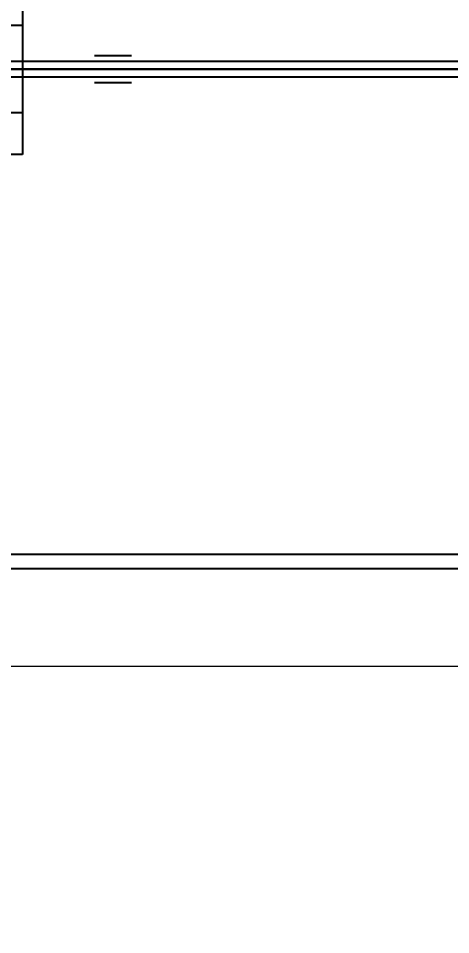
# Model space of a CAD drawing. Header units: metres. Extents: x 0 to 63075, y 0 to 44550.
# Drawn here: x 12553 to 13277, y 26703 to 28238 of the extents above; entities that cross this region are included whole.
import ezdxf

# ---------------------------------------------------------------- set-up
doc = ezdxf.new("R2010")
doc.units = ezdxf.units.M
doc.header["$LTSCALE"] = 75
doc.linetypes.add('CENTER2', pattern=[28.575, 19.05, -3.175, 3.175, -3.175])
doc.linetypes.add('CENTERX2', pattern=[101.6, 63.5, -12.7, 12.7, -12.7])
for name, color, linetype in [('SC1', 7, 'CENTER2'), ('SDM', 7, 'Continuous'), ('SL1', 8, 'Continuous')]:
    doc.layers.add(name, color=color, linetype=linetype)
doc.styles.add('ROMANS', font='ROMANS.SHX')
doc.dimstyles.new('75___1-75', dxfattribs={"dimscale": 75, "dimtxt": 2.5, "dimasz": 2, "dimexe": 1.5, "dimexo": 1, "dimgap": 0.5, "dimtad": 1, "dimdec": 0, "dimzin": 12, "dimtxsty": 'ROMANS', "dimcen": 0, "dimclrd": 256, "dimclre": 256, "dimclrt": 3, "dimazin": 3, "dimtfac": 1, "dimtdec": 0, "dimtmove": 0, "dimatfit": 0, "dimfxl": 1, "dimlwd": -1, "dimlwe": -1, "dimarcsym": 0})

# ---------------------------------------------------------------- blocks, each defined once
blk = doc.blocks.new('A$C52ce5e24')
at = {"layer": 'SL1'}
for p, q in [((4300, 6738.9), (4300, 6458.3)), ((4300, 6674.3), (4277.2, 6674.3)), ((4420.4, 6624.3), (4482.5, 6624.3)), ((0, 6601.3), (12183.1, 6601.3)), ((8652, 6614.4), (4152, 6614.4)), ((8652, 6614.4), (4152, 6614.4)), ((4300, 6601.3), (4277.2, 6601.3)), ((8504, 6601.3), (4300, 6601.3)), ((8652, 6588.3), (4152, 6588.3)), ((8652, 6588.3), (4152, 6588.3)), ((4482.5, 6578.3), (4420.4, 6578.3)), ((4300, 6528.3), (4277.2, 6528.3)), ((4300, 6458.3), (4235, 6458.3)), ((5177, 5788.7), (4252, 5788.7)), ((5177, 5788.7), (4252, 5788.7)), ((5177, 5764.4), (4252, 5764.4)), ((5177, 5764.4), (4252, 5764.4))]:
    blk.add_line(p, q, dxfattribs=at)
blk = doc.blocks.new('*D28')
at = {"layer": 'Defpoints', "color": 0, "transparency": 16777216}
for p in [(14039.5, 26739.8), (12411.5, 22042.7), (12411.5, 22042.7)]:
    blk.add_point(p, dxfattribs=at)
at = {"layer": 'SDM', "transparency": 16777216}
for p, q in [((14039.5, 26664.8), (14039.5, 21930.2)), ((12411.5, 22117.7), (12411.5, 22155.2)), ((13889.5, 22042.7), (12561.5, 22042.7))]:
    blk.add_line(p, q, dxfattribs=at)
for points in [[(12561.5, 22067.7), (12561.5, 22017.7), (12411.5, 22042.7)], [(13889.5, 22067.7), (13889.5, 22017.7), (14039.5, 22042.7)]]:
    blk.add_solid(points, dxfattribs=at)
at = {"layer": 'SDM', "color": 3, "transparency": 16777216, "insert": (13225.5, 22173.9), "char_height": 187.5, "attachment_point": 5, "style": 'ROMANS'}
blk.add_mtext('1628', dxfattribs=at)

msp = doc.modelspace()

# ---------------------------------------------------------------- linework, layer by layer
at = {"layer": 'SC1', "color": 7, "linetype": 'CENTERX2', "lineweight": 9}
for p, q in [((22143.6, 28152.6), (6381.4, 28152.6)), ((22143.6, 27152.6), (6381.4, 27152.6))]:
    msp.add_line(p, q, dxfattribs=at)

# ---------------------------------------------------------------- block references
at = {"layer": 'SDM'}
msp.add_blockref('A$C52ce5e24', (8259.5, 21551.5), dxfattribs=at)

# ---------------------------------------------------------------- dimensions: what is measured, and where the dimension line sits
dim = msp.add_linear_dim(base=(12411.5, 22042.7), p1=(14039.5, 26739.8), p2=(12411.5, 22042.7), dimstyle='75___1-75', dxfattribs=at)
dim.commit()
dim.dimension.update_dxf_attribs({"geometry": '*D28', "text_midpoint": (13225.5, 22173.9)})

doc.saveas('drawing.dxf')
